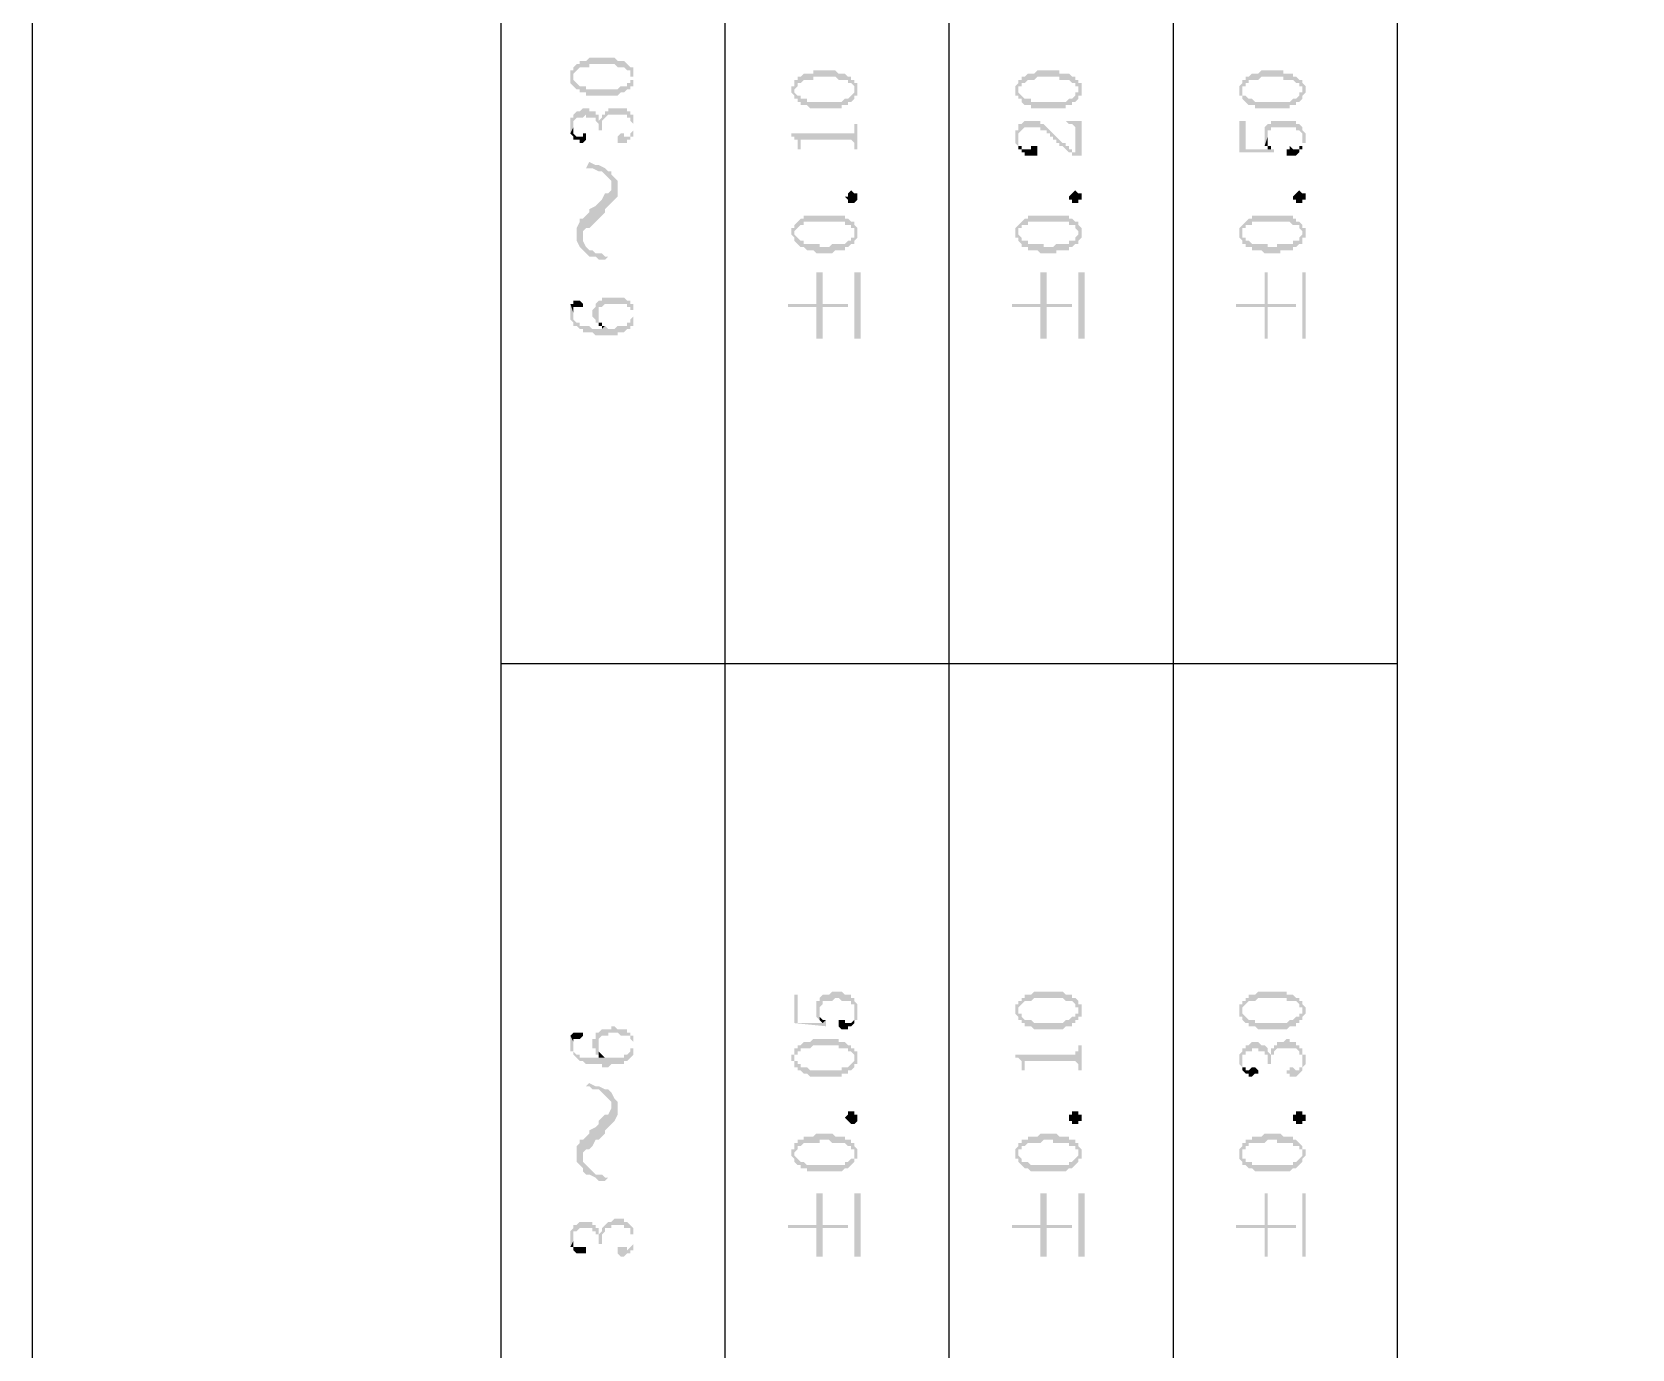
# Model space of a CAD drawing. Header units: millimetres. Extents: x 1233 to 2351, y 1180 to 1535.
# Drawn here: x 1477.96 to 1500.85, y 1293.92 to 1312.76 of the extents above; entities that cross this region are included whole.
import ezdxf

# ---------------------------------------------------------------- set-up
doc = ezdxf.new("R2010")
doc.units = ezdxf.units.MM

msp = doc.modelspace()

# ---------------------------------------------------------------- hatches: boundary and pattern name
at = {"transparency": 33554559}
for points in [[(1485.66118, 1312.12436), (1485.66118, 1312.07923), (1485.66118, 1312.0341), (1485.66118, 1312.0341), (1485.70631, 1311.98897), (1485.70631, 1312.12436), (1485.70631, 1312.1695), (1485.70631, 1312.1695), (1485.75145, 1312.21463), (1485.75145, 1312.21463), (1485.79658, 1312.25976), (1485.93198, 1312.25976), (1485.93198, 1312.30489), (1486.29303, 1312.30489), (1486.33817, 1312.25976), (1486.42843, 1312.25976), (1486.47356, 1312.21463), (1486.51869, 1312.21463), (1486.51869, 1312.1695), (1486.51869, 1312.12436), (1486.56383, 1312.12436), (1486.56383, 1312.25976), (1486.51869, 1312.25976), (1486.47356, 1312.30489), (1486.47356, 1312.30489), (1486.42843, 1312.35003), (1486.33817, 1312.35003), (1486.29303, 1312.39516), (1485.93198, 1312.39516), (1485.88684, 1312.35003), (1485.79658, 1312.35003), (1485.79658, 1312.30489), (1485.75145, 1312.30489), (1485.70631, 1312.25976), (1485.70631, 1312.21463), (1485.66118, 1312.21463)], [(1485.70631, 1311.98897), (1485.70631, 1311.98897), (1485.75145, 1311.94384), (1485.79658, 1311.94384), (1485.79658, 1311.8987), (1485.88684, 1311.8987), (1485.88684, 1311.85357), (1486.33817, 1311.85357), (1486.3833, 1311.8987), (1486.42843, 1311.8987), (1486.47356, 1311.94384), (1486.51869, 1311.94384), (1486.51869, 1311.98897), (1486.56383, 1311.98897), (1486.56383, 1312.0341), (1486.56383, 1312.07923), (1486.56383, 1312.12436), (1486.56383, 1312.1695), (1486.56383, 1312.21463), (1486.56383, 1312.25976), (1486.56383, 1312.07923), (1486.51869, 1312.07923), (1486.51869, 1312.0341), (1486.47356, 1312.0341), (1486.47356, 1311.98897), (1486.3833, 1311.98897), (1486.33817, 1311.94384), (1485.88684, 1311.94384), (1485.88684, 1311.98897), (1485.79658, 1311.98897), (1485.75145, 1312.0341), (1485.75145, 1312.0341), (1485.70631, 1312.07923), (1485.70631, 1312.12436)], [(1488.82043, 1311.94384), (1488.82043, 1311.8987), (1488.86557, 1311.85357), (1488.86557, 1311.80844), (1488.86557, 1311.94384), (1488.86557, 1311.94384), (1488.9107, 1311.98897), (1488.9107, 1312.0341), (1488.95583, 1312.0341), (1489.00096, 1312.07923), (1489.13636, 1312.07923), (1489.13636, 1312.12436), (1489.45229, 1312.12436), (1489.49742, 1312.07923), (1489.63281, 1312.07923), (1489.63281, 1312.0341), (1489.67795, 1312.0341), (1489.72308, 1311.98897), (1489.72308, 1311.94384), (1489.72308, 1312.07923), (1489.67795, 1312.07923), (1489.67795, 1312.12436), (1489.63281, 1312.12436), (1489.58768, 1312.1695), (1489.49742, 1312.1695), (1489.45229, 1312.21463), (1489.13636, 1312.21463), (1489.13636, 1312.1695), (1489.00096, 1312.1695), (1488.95583, 1312.12436), (1488.9107, 1312.12436), (1488.9107, 1312.07923), (1488.86557, 1312.07923), (1488.86557, 1312.0341), (1488.86557, 1311.98897), (1488.82043, 1311.98897)], [(1492.02482, 1311.94384), (1492.02482, 1311.85357), (1492.06995, 1311.85357), (1492.06995, 1311.80844), (1492.06995, 1311.94384), (1492.06995, 1311.98897), (1492.11508, 1311.98897), (1492.11508, 1312.0341), (1492.16022, 1312.0341), (1492.20535, 1312.07923), (1492.29561, 1312.07923), (1492.34074, 1312.12436), (1492.65667, 1312.12436), (1492.65667, 1312.07923), (1492.79207, 1312.07923), (1492.8372, 1312.0341), (1492.88233, 1312.0341), (1492.88233, 1311.98897), (1492.92746, 1311.98897), (1492.92746, 1311.94384), (1492.92746, 1312.07923), (1492.88233, 1312.07923), (1492.88233, 1312.12436), (1492.8372, 1312.12436), (1492.79207, 1312.1695), (1492.65667, 1312.1695), (1492.65667, 1312.21463), (1492.34074, 1312.21463), (1492.29561, 1312.1695), (1492.20535, 1312.1695), (1492.16022, 1312.12436), (1492.11508, 1312.12436), (1492.11508, 1312.07923), (1492.06995, 1312.07923), (1492.06995, 1312.0341), (1492.06995, 1312.0341), (1492.02482, 1311.98897)], [(1495.2292, 1311.94384), (1495.2292, 1311.85357), (1495.27434, 1311.85357), (1495.27434, 1311.80844), (1495.27434, 1311.94384), (1495.27434, 1311.98897), (1495.31947, 1311.98897), (1495.31947, 1312.0341), (1495.3646, 1312.0341), (1495.3646, 1312.07923), (1495.5, 1312.07923), (1495.54513, 1312.12436), (1495.86105, 1312.12436), (1495.86105, 1312.07923), (1495.99645, 1312.07923), (1496.04158, 1312.0341), (1496.08671, 1312.0341), (1496.08671, 1311.98897), (1496.13185, 1311.98897), (1496.13185, 1311.94384), (1496.13185, 1312.07923), (1496.08671, 1312.07923), (1496.04158, 1312.12436), (1495.99645, 1312.12436), (1495.99645, 1312.1695), (1495.86105, 1312.1695), (1495.86105, 1312.21463), (1495.54513, 1312.21463), (1495.5, 1312.1695), (1495.40973, 1312.1695), (1495.3646, 1312.12436), (1495.31947, 1312.12436), (1495.31947, 1312.07923), (1495.27434, 1312.07923), (1495.27434, 1312.0341), (1495.27434, 1312.0341), (1495.2292, 1311.98897)], [(1488.86557, 1311.80844), (1488.9107, 1311.80844), (1488.9107, 1311.76331), (1488.95583, 1311.76331), (1488.95583, 1311.71817), (1489.0461, 1311.71817), (1489.09123, 1311.67304), (1489.54255, 1311.67304), (1489.54255, 1311.71817), (1489.63281, 1311.71817), (1489.63281, 1311.76331), (1489.67795, 1311.76331), (1489.72308, 1311.80844), (1489.72308, 1311.85357), (1489.76821, 1311.85357), (1489.76821, 1311.8987), (1489.76821, 1311.94384), (1489.76821, 1311.98897), (1489.76821, 1312.0341), (1489.72308, 1312.0341), (1489.72308, 1312.07923), (1489.72308, 1311.8987), (1489.72308, 1311.8987), (1489.67795, 1311.85357), (1489.67795, 1311.85357), (1489.63281, 1311.80844), (1489.58768, 1311.80844), (1489.54255, 1311.76331), (1489.0461, 1311.76331), (1489.0461, 1311.80844), (1488.95583, 1311.80844), (1488.95583, 1311.85357), (1488.9107, 1311.85357), (1488.86557, 1311.8987), (1488.86557, 1311.94384)], [(1492.06995, 1311.80844), (1492.11508, 1311.80844), (1492.11508, 1311.76331), (1492.11508, 1311.76331), (1492.16022, 1311.71817), (1492.25048, 1311.71817), (1492.25048, 1311.67304), (1492.74693, 1311.67304), (1492.74693, 1311.71817), (1492.8372, 1311.71817), (1492.8372, 1311.76331), (1492.88233, 1311.76331), (1492.92746, 1311.80844), (1492.92746, 1311.85357), (1492.97259, 1311.85357), (1492.97259, 1311.8987), (1492.97259, 1311.94384), (1492.97259, 1311.98897), (1492.97259, 1312.0341), (1492.92746, 1312.0341), (1492.92746, 1312.07923), (1492.92746, 1311.8987), (1492.88233, 1311.8987), (1492.88233, 1311.85357), (1492.88233, 1311.85357), (1492.8372, 1311.80844), (1492.79207, 1311.80844), (1492.74693, 1311.76331), (1492.25048, 1311.76331), (1492.25048, 1311.80844), (1492.16022, 1311.80844), (1492.11508, 1311.85357), (1492.11508, 1311.85357), (1492.06995, 1311.8987), (1492.06995, 1311.94384)], [(1495.27434, 1311.80844), (1495.27434, 1311.80844), (1495.31947, 1311.76331), (1495.31947, 1311.76331), (1495.3646, 1311.71817), (1495.45486, 1311.71817), (1495.45486, 1311.67304), (1495.95132, 1311.67304), (1495.95132, 1311.71817), (1496.04158, 1311.71817), (1496.04158, 1311.76331), (1496.08671, 1311.76331), (1496.13185, 1311.80844), (1496.13185, 1311.85357), (1496.13185, 1311.85357), (1496.17698, 1311.8987), (1496.17698, 1311.94384), (1496.17698, 1311.98897), (1496.17698, 1311.98897), (1496.13185, 1312.0341), (1496.13185, 1312.07923), (1496.13185, 1311.8987), (1496.08671, 1311.8987), (1496.08671, 1311.85357), (1496.08671, 1311.85357), (1496.04158, 1311.80844), (1495.99645, 1311.80844), (1495.95132, 1311.76331), (1495.45486, 1311.76331), (1495.40973, 1311.80844), (1495.3646, 1311.80844), (1495.31947, 1311.85357), (1495.27434, 1311.85357), (1495.27434, 1311.8987), (1495.27434, 1311.94384)], [(1485.66118, 1311.40225), (1485.66118, 1311.31199), (1485.66118, 1311.31199), (1485.70631, 1311.40225), (1485.70631, 1311.44738), (1485.70631, 1311.49251), (1485.70631, 1311.49251), (1485.75145, 1311.53765), (1485.84171, 1311.53765), (1485.88684, 1311.58278), (1485.88684, 1311.53765), (1486.02224, 1311.53765), (1486.02224, 1311.49251), (1486.02224, 1311.49251), (1486.06737, 1311.44738), (1486.06737, 1311.40225), (1486.06737, 1311.35712), (1486.1125, 1311.35712), (1486.1125, 1311.40225), (1486.1125, 1311.49251), (1486.1125, 1311.49251), (1486.15764, 1311.53765), (1486.15764, 1311.53765), (1486.20277, 1311.58278), (1486.47356, 1311.58278), (1486.47356, 1311.53765), (1486.51869, 1311.53765), (1486.51869, 1311.49251), (1486.51869, 1311.49251), (1486.56383, 1311.44738), (1486.56383, 1311.40225), (1486.56383, 1311.58278), (1486.51869, 1311.58278), (1486.51869, 1311.62791), (1486.47356, 1311.62791), (1486.47356, 1311.67304), (1486.20277, 1311.67304), (1486.20277, 1311.62791), (1486.15764, 1311.62791), (1486.15764, 1311.58278), (1486.1125, 1311.58278), (1486.1125, 1311.53765), (1486.1125, 1311.53765), (1486.06737, 1311.49251), (1486.06737, 1311.58278), (1486.02224, 1311.58278), (1486.02224, 1311.62791), (1485.93198, 1311.62791), (1485.93198, 1311.67304), (1485.84171, 1311.67304), (1485.79658, 1311.62791), (1485.75145, 1311.62791), (1485.70631, 1311.58278), (1485.70631, 1311.53765), (1485.66118, 1311.53765), (1485.66118, 1311.49251), (1485.66118, 1311.44738)], [(1486.33817, 1311.22172), (1486.33817, 1311.17659), (1486.47356, 1311.17659), (1486.47356, 1311.22172), (1486.51869, 1311.22172), (1486.51869, 1311.26685), (1486.56383, 1311.26685), (1486.56383, 1311.31199), (1486.56383, 1311.40225), (1486.56383, 1311.44738), (1486.56383, 1311.49251), (1486.56383, 1311.53765), (1486.56383, 1311.40225), (1486.56383, 1311.35712), (1486.56383, 1311.35712), (1486.51869, 1311.31199), (1486.51869, 1311.26685), (1486.42843, 1311.26685), (1486.42843, 1311.31199), (1486.3833, 1311.31199), (1486.33817, 1311.26685), (1486.33817, 1311.26685)], [(1485.66118, 1311.31199), (1485.70631, 1311.26685), (1485.70631, 1311.22172), (1485.79658, 1311.22172), (1485.79658, 1311.17659), (1485.84171, 1311.17659), (1485.88684, 1311.22172), (1485.88684, 1311.26685), (1485.88684, 1311.31199), (1485.84171, 1311.31199), (1485.84171, 1311.26685), (1485.75145, 1311.26685), (1485.70631, 1311.31199), (1485.70631, 1311.35712), (1485.70631, 1311.40225)], [(1488.82043, 1311.31199), (1488.82043, 1311.26685), (1488.86557, 1311.26685), (1488.86557, 1311.22172), (1488.9107, 1311.22172), (1488.9107, 1311.17659), (1488.9107, 1311.13146), (1488.9107, 1311.08632), (1488.95583, 1311.08632), (1488.95583, 1311.17659), (1488.95583, 1311.22172), (1489.67795, 1311.22172), (1489.72308, 1311.17659), (1489.72308, 1311.13146), (1489.72308, 1311.08632), (1489.76821, 1311.08632), (1489.76821, 1311.44738), (1489.72308, 1311.44738), (1489.72308, 1311.35712), (1489.72308, 1311.31199), (1489.63281, 1311.31199)], [(1492.02482, 1311.26685), (1492.02482, 1311.22172), (1492.02482, 1311.17659), (1492.06995, 1311.13146), (1492.06995, 1311.26685), (1492.06995, 1311.31199), (1492.06995, 1311.31199), (1492.11508, 1311.35712), (1492.11508, 1311.35712), (1492.16022, 1311.40225), (1492.38588, 1311.40225), (1492.38588, 1311.35712), (1492.47614, 1311.35712), (1492.47614, 1311.31199), (1492.52127, 1311.31199), (1492.52127, 1311.26685), (1492.56641, 1311.26685), (1492.56641, 1311.22172), (1492.61154, 1311.22172), (1492.61154, 1311.17659), (1492.65667, 1311.17659), (1492.65667, 1311.13146), (1492.7018, 1311.13146), (1492.74693, 1311.08632), (1492.74693, 1311.08632), (1492.79207, 1311.04119), (1492.8372, 1311.04119), (1492.8372, 1310.99606), (1492.88233, 1310.99606), (1492.88233, 1311.04119), (1492.8372, 1311.04119), (1492.8372, 1311.08632), (1492.79207, 1311.08632), (1492.79207, 1311.13146), (1492.74693, 1311.13146), (1492.74693, 1311.17659), (1492.7018, 1311.17659), (1492.65667, 1311.22172), (1492.65667, 1311.22172), (1492.61154, 1311.26685), (1492.61154, 1311.26685), (1492.56641, 1311.31199), (1492.56641, 1311.31199), (1492.52127, 1311.35712), (1492.52127, 1311.35712), (1492.47614, 1311.40225), (1492.47614, 1311.40225), (1492.43101, 1311.44738), (1492.38588, 1311.44738), (1492.38588, 1311.49251), (1492.16022, 1311.49251), (1492.11508, 1311.44738), (1492.06995, 1311.44738), (1492.06995, 1311.40225), (1492.06995, 1311.35712), (1492.02482, 1311.35712)], [(1492.74693, 1311.49251), (1492.74693, 1311.49251), (1492.79207, 1311.44738), (1492.8372, 1311.44738), (1492.88233, 1311.40225), (1492.88233, 1310.99606), (1492.97259, 1310.99606), (1492.97259, 1311.49251)], [(1495.2292, 1311.49251), (1495.2292, 1311.04119), (1495.72566, 1311.04119), (1495.72566, 1311.08632), (1495.31947, 1311.08632), (1495.31947, 1311.49251)], [(1495.59026, 1311.26685), (1495.59026, 1311.22172), (1495.59026, 1311.17659), (1495.59026, 1311.13146), (1495.59026, 1311.13146), (1495.63539, 1311.26685), (1495.63539, 1311.31199), (1495.63539, 1311.35712), (1495.68052, 1311.35712), (1495.68052, 1311.40225), (1496.04158, 1311.40225), (1496.04158, 1311.35712), (1496.08671, 1311.35712), (1496.13185, 1311.31199), (1496.13185, 1311.08632), (1496.13185, 1311.17659), (1496.17698, 1311.17659), (1496.17698, 1311.22172), (1496.17698, 1311.31199), (1496.17698, 1311.31199), (1496.13185, 1311.35712), (1496.13185, 1311.40225), (1496.13185, 1311.40225), (1496.08671, 1311.44738), (1496.04158, 1311.44738), (1496.04158, 1311.49251), (1495.68052, 1311.49251), (1495.68052, 1311.44738), (1495.63539, 1311.44738), (1495.59026, 1311.40225), (1495.59026, 1311.31199), (1495.59026, 1311.31199)], [(1495.59026, 1311.13146), (1495.63539, 1311.13146), (1495.63539, 1311.08632), (1495.68052, 1311.08632), (1495.68052, 1311.13146), (1495.63539, 1311.13146), (1495.63539, 1311.17659), (1495.63539, 1311.26685)], [(1492.06995, 1311.13146), (1492.06995, 1311.08632), (1492.11508, 1311.08632), (1492.11508, 1311.04119), (1492.16022, 1311.04119), (1492.16022, 1310.99606), (1492.34074, 1310.99606), (1492.34074, 1311.04119), (1492.34074, 1311.08632), (1492.34074, 1311.13146), (1492.25048, 1311.13146), (1492.25048, 1311.08632), (1492.11508, 1311.08632), (1492.11508, 1311.13146), (1492.06995, 1311.13146), (1492.06995, 1311.22172), (1492.06995, 1311.22172)], [(1495.90619, 1311.04119), (1495.90619, 1310.99606), (1496.04158, 1310.99606), (1496.08671, 1311.04119), (1496.08671, 1311.08632), (1496.13185, 1311.08632), (1496.13185, 1311.22172), (1496.13185, 1311.17659), (1496.13185, 1311.13146), (1496.08671, 1311.13146), (1496.08671, 1311.08632), (1495.99645, 1311.08632), (1495.95132, 1311.13146), (1495.95132, 1311.08632), (1495.90619, 1311.08632)], [(1485.88684, 1310.81553), (1485.97711, 1310.81553), (1486.06737, 1310.7704), (1486.1125, 1310.7704), (1486.15764, 1310.72527), (1486.15764, 1310.72527), (1486.20277, 1310.68013), (1486.2479, 1310.635), (1486.2479, 1310.31908), (1486.2479, 1310.31908), (1486.29303, 1310.36421), (1486.33817, 1310.40934), (1486.33817, 1310.635), (1486.29303, 1310.68013), (1486.2479, 1310.72527), (1486.2479, 1310.7704), (1486.20277, 1310.7704), (1486.15764, 1310.81553), (1486.06737, 1310.86066), (1486.02224, 1310.86066), (1485.93198, 1310.9058)], [(1485.75145, 1309.86776), (1485.75145, 1309.77749), (1485.79658, 1309.68723), (1485.84171, 1309.64209), (1485.84171, 1309.82262), (1485.84171, 1309.91289), (1485.88684, 1309.95802), (1485.93198, 1309.95802), (1485.97711, 1310.00315), (1486.02224, 1310.04828), (1486.06737, 1310.09342), (1486.1125, 1310.13855), (1486.15764, 1310.18368), (1486.15764, 1310.22881), (1486.20277, 1310.27395), (1486.2479, 1310.31908), (1486.2479, 1310.54474), (1486.2479, 1310.49961), (1486.20277, 1310.45447), (1486.15764, 1310.45447), (1486.1125, 1310.36421), (1486.06737, 1310.31908), (1486.06737, 1310.31908), (1486.02224, 1310.27395), (1485.93198, 1310.22881), (1485.93198, 1310.18368), (1485.88684, 1310.13855), (1485.84171, 1310.09342), (1485.79658, 1310.09342), (1485.79658, 1310.04828), (1485.75145, 1309.95802), (1485.75145, 1309.91289)], [(1489.76821, 1310.40934), (1489.76821, 1310.36421), (1489.76821, 1310.36421), (1489.72308, 1310.31908), (1489.63281, 1310.31908), (1489.63281, 1310.36421), (1489.63281, 1310.36421), (1489.58768, 1310.40934), (1489.63281, 1310.40934), (1489.63281, 1310.45447), (1489.63281, 1310.45447), (1489.67795, 1310.49961), (1489.67795, 1310.49961), (1489.72308, 1310.45447), (1489.76821, 1310.45447), (1489.76821, 1310.40934)], [(1492.97259, 1310.40934), (1492.97259, 1310.36421), (1492.92746, 1310.36421), (1492.92746, 1310.31908), (1492.8372, 1310.31908), (1492.8372, 1310.36421), (1492.79207, 1310.36421), (1492.79207, 1310.40934), (1492.79207, 1310.40934), (1492.8372, 1310.45447), (1492.8372, 1310.45447), (1492.88233, 1310.49961), (1492.88233, 1310.49961), (1492.92746, 1310.45447), (1492.97259, 1310.45447), (1492.97259, 1310.40934)], [(1496.17698, 1310.40934), (1496.17698, 1310.36421), (1496.13185, 1310.36421), (1496.13185, 1310.31908), (1496.04158, 1310.31908), (1496.04158, 1310.36421), (1495.99645, 1310.36421), (1495.99645, 1310.40934), (1495.99645, 1310.40934), (1496.04158, 1310.45447), (1496.04158, 1310.45447), (1496.08671, 1310.49961), (1496.08671, 1310.49961), (1496.13185, 1310.45447), (1496.17698, 1310.45447), (1496.17698, 1310.40934)], [(1488.82043, 1309.86776), (1488.82043, 1309.86776), (1488.86557, 1309.82262), (1488.86557, 1309.77749), (1488.86557, 1309.91289), (1488.86557, 1309.91289), (1488.9107, 1309.95802), (1488.9107, 1309.95802), (1488.95583, 1310.00315), (1489.00096, 1310.00315), (1489.00096, 1310.04828), (1489.58768, 1310.04828), (1489.58768, 1310.00315), (1489.67795, 1310.00315), (1489.67795, 1309.95802), (1489.72308, 1309.95802), (1489.72308, 1309.91289), (1489.72308, 1309.86776), (1489.72308, 1310.04828), (1489.67795, 1310.04828), (1489.63281, 1310.09342), (1489.58768, 1310.09342), (1489.58768, 1310.13855), (1489.00096, 1310.13855), (1489.00096, 1310.09342), (1488.95583, 1310.09342), (1488.9107, 1310.04828), (1488.9107, 1310.04828), (1488.86557, 1310.00315), (1488.86557, 1309.95802), (1488.82043, 1309.95802), (1488.82043, 1309.91289)], [(1492.02482, 1309.86776), (1492.02482, 1309.82262), (1492.06995, 1309.82262), (1492.06995, 1309.77749), (1492.06995, 1309.91289), (1492.06995, 1309.95802), (1492.11508, 1309.95802), (1492.11508, 1310.00315), (1492.20535, 1310.00315), (1492.20535, 1310.04828), (1492.79207, 1310.04828), (1492.79207, 1310.00315), (1492.88233, 1310.00315), (1492.88233, 1309.95802), (1492.88233, 1309.95802), (1492.92746, 1309.91289), (1492.92746, 1309.86776), (1492.92746, 1310.04828), (1492.88233, 1310.04828), (1492.8372, 1310.09342), (1492.79207, 1310.09342), (1492.79207, 1310.13855), (1492.20535, 1310.13855), (1492.20535, 1310.09342), (1492.16022, 1310.09342), (1492.11508, 1310.04828), (1492.11508, 1310.04828), (1492.06995, 1310.00315), (1492.06995, 1310.00315), (1492.02482, 1309.95802), (1492.02482, 1309.91289)], [(1495.2292, 1309.86776), (1495.2292, 1309.82262), (1495.2292, 1309.82262), (1495.27434, 1309.77749), (1495.27434, 1309.91289), (1495.27434, 1309.95802), (1495.31947, 1309.95802), (1495.31947, 1310.00315), (1495.40973, 1310.00315), (1495.40973, 1310.04828), (1495.95132, 1310.04828), (1495.99645, 1310.00315), (1496.08671, 1310.00315), (1496.08671, 1309.95802), (1496.08671, 1309.95802), (1496.13185, 1309.91289), (1496.13185, 1309.86776), (1496.13185, 1310.00315), (1496.08671, 1310.04828), (1496.04158, 1310.04828), (1496.04158, 1310.09342), (1495.99645, 1310.09342), (1495.99645, 1310.13855), (1495.40973, 1310.13855), (1495.40973, 1310.09342), (1495.3646, 1310.09342), (1495.31947, 1310.04828), (1495.31947, 1310.04828), (1495.27434, 1310.00315), (1495.27434, 1310.00315), (1495.2292, 1309.95802), (1495.2292, 1309.91289)], [(1488.86557, 1309.77749), (1488.9107, 1309.73236), (1488.9107, 1309.73236), (1488.95583, 1309.68723), (1489.00096, 1309.68723), (1489.0461, 1309.64209), (1489.13636, 1309.64209), (1489.18149, 1309.59696), (1489.40715, 1309.59696), (1489.45229, 1309.64209), (1489.58768, 1309.64209), (1489.58768, 1309.68723), (1489.63281, 1309.68723), (1489.67795, 1309.73236), (1489.72308, 1309.73236), (1489.72308, 1309.77749), (1489.72308, 1309.77749), (1489.76821, 1309.82262), (1489.76821, 1309.86776), (1489.76821, 1309.91289), (1489.76821, 1309.95802), (1489.76821, 1309.95802), (1489.72308, 1310.00315), (1489.72308, 1309.86776), (1489.72308, 1309.82262), (1489.67795, 1309.82262), (1489.67795, 1309.77749), (1489.63281, 1309.77749), (1489.58768, 1309.73236), (1489.40715, 1309.73236), (1489.36202, 1309.68723), (1489.22662, 1309.68723), (1489.22662, 1309.73236), (1489.00096, 1309.73236), (1489.00096, 1309.77749), (1488.95583, 1309.77749), (1488.9107, 1309.82262), (1488.9107, 1309.82262), (1488.86557, 1309.86776), (1488.86557, 1309.86776)], [(1492.06995, 1309.77749), (1492.11508, 1309.73236), (1492.11508, 1309.68723), (1492.20535, 1309.68723), (1492.20535, 1309.64209), (1492.34074, 1309.64209), (1492.38588, 1309.59696), (1492.61154, 1309.59696), (1492.61154, 1309.64209), (1492.79207, 1309.64209), (1492.79207, 1309.68723), (1492.8372, 1309.68723), (1492.88233, 1309.73236), (1492.92746, 1309.73236), (1492.92746, 1309.77749), (1492.92746, 1309.77749), (1492.97259, 1309.82262), (1492.97259, 1309.86776), (1492.97259, 1309.91289), (1492.97259, 1309.95802), (1492.97259, 1309.95802), (1492.92746, 1310.00315), (1492.92746, 1309.86776), (1492.92746, 1309.86776), (1492.88233, 1309.82262), (1492.88233, 1309.77749), (1492.79207, 1309.77749), (1492.79207, 1309.73236), (1492.61154, 1309.73236), (1492.56641, 1309.68723), (1492.43101, 1309.68723), (1492.43101, 1309.73236), (1492.20535, 1309.73236), (1492.20535, 1309.77749), (1492.11508, 1309.77749), (1492.11508, 1309.82262), (1492.11508, 1309.82262), (1492.06995, 1309.86776), (1492.06995, 1309.86776)], [(1495.27434, 1309.77749), (1495.27434, 1309.73236), (1495.31947, 1309.73236), (1495.31947, 1309.68723), (1495.40973, 1309.68723), (1495.40973, 1309.64209), (1495.54513, 1309.64209), (1495.59026, 1309.59696), (1495.81592, 1309.59696), (1495.81592, 1309.64209), (1495.99645, 1309.64209), (1495.99645, 1309.68723), (1496.04158, 1309.68723), (1496.08671, 1309.73236), (1496.13185, 1309.73236), (1496.13185, 1309.77749), (1496.13185, 1309.82262), (1496.17698, 1309.82262), (1496.17698, 1309.86776), (1496.17698, 1309.91289), (1496.17698, 1309.95802), (1496.13185, 1309.95802), (1496.13185, 1310.00315), (1496.13185, 1309.86776), (1496.13185, 1309.86776), (1496.08671, 1309.82262), (1496.08671, 1309.77749), (1495.99645, 1309.77749), (1495.99645, 1309.73236), (1495.77079, 1309.73236), (1495.77079, 1309.68723), (1495.63539, 1309.68723), (1495.63539, 1309.73236), (1495.40973, 1309.73236), (1495.3646, 1309.77749), (1495.31947, 1309.77749), (1495.31947, 1309.82262), (1495.27434, 1309.82262), (1495.27434, 1309.86776), (1495.27434, 1309.86776)], [(1485.84171, 1309.64209), (1485.84171, 1309.64209), (1485.88684, 1309.59696), (1485.93198, 1309.55183), (1486.02224, 1309.55183), (1486.06737, 1309.5067), (1486.15764, 1309.5067), (1486.20277, 1309.55183), (1486.15764, 1309.55183), (1486.1125, 1309.59696), (1486.02224, 1309.59696), (1485.97711, 1309.64209), (1485.93198, 1309.64209), (1485.88684, 1309.68723), (1485.84171, 1309.77749), (1485.84171, 1309.82262)], [(1488.7753, 1308.87485), (1488.7753, 1308.82972), (1489.18149, 1308.82972), (1489.18149, 1308.37839), (1489.27176, 1308.37839), (1489.27176, 1308.82972), (1489.63281, 1308.82972), (1489.63281, 1308.87485), (1489.27176, 1308.87485), (1489.27176, 1309.32617), (1489.18149, 1309.32617), (1489.18149, 1308.87485)], [(1489.81334, 1308.37839), (1489.81334, 1309.32617), (1489.72308, 1309.32617), (1489.72308, 1308.37839)], [(1491.97969, 1308.87485), (1491.97969, 1308.82972), (1492.38588, 1308.82972), (1492.38588, 1308.37839), (1492.47614, 1308.37839), (1492.47614, 1308.82972), (1492.8372, 1308.82972), (1492.8372, 1308.87485), (1492.47614, 1308.87485), (1492.47614, 1309.32617), (1492.38588, 1309.32617), (1492.38588, 1308.87485)], [(1493.01773, 1308.37839), (1493.01773, 1309.32617), (1492.92746, 1309.32617), (1492.92746, 1308.37839)], [(1495.18407, 1308.87485), (1495.18407, 1308.82972), (1495.59026, 1308.82972), (1495.59026, 1308.37839), (1495.63539, 1308.37839), (1495.63539, 1308.82972), (1496.04158, 1308.82972), (1496.04158, 1308.87485), (1495.63539, 1308.87485), (1495.63539, 1309.32617), (1495.59026, 1309.32617), (1495.59026, 1308.87485)], [(1496.17698, 1308.37839), (1496.17698, 1309.32617), (1496.13185, 1309.32617), (1496.13185, 1308.37839)], [(1485.66118, 1308.87485), (1485.70631, 1308.73945), (1485.70631, 1308.78458), (1485.70631, 1308.82972), (1485.84171, 1308.82972), (1485.84171, 1308.87485), (1485.84171, 1308.87485), (1485.79658, 1308.91998), (1485.70631, 1308.91998), (1485.70631, 1308.87485)], [(1485.66118, 1308.78458), (1485.66118, 1308.69432), (1485.66118, 1308.64919), (1485.66118, 1308.64919), (1485.70631, 1308.60405), (1485.70631, 1308.55892), (1485.75145, 1308.55892), (1485.79658, 1308.51379), (1485.84171, 1308.51379), (1485.84171, 1308.46866), (1485.97711, 1308.46866), (1486.02224, 1308.42353), (1486.33817, 1308.42353), (1486.33817, 1308.46866), (1486.42843, 1308.46866), (1486.47356, 1308.51379), (1486.51869, 1308.51379), (1486.51869, 1308.55892), (1486.56383, 1308.55892), (1486.56383, 1308.73945), (1486.56383, 1308.69432), (1486.56383, 1308.69432), (1486.51869, 1308.64919), (1486.51869, 1308.60405), (1486.47356, 1308.60405), (1486.47356, 1308.55892), (1486.33817, 1308.55892), (1486.29303, 1308.51379), (1486.20277, 1308.51379), (1486.15764, 1308.55892), (1486.15764, 1308.55892), (1486.1125, 1308.51379), (1485.97711, 1308.51379), (1485.93198, 1308.55892), (1485.79658, 1308.55892), (1485.79658, 1308.60405), (1485.75145, 1308.60405), (1485.70631, 1308.64919), (1485.70631, 1308.69432), (1485.70631, 1308.73945), (1485.70631, 1308.73945), (1485.66118, 1308.87485), (1485.66118, 1308.82972)], [(1485.97711, 1308.73945), (1485.97711, 1308.69432), (1486.02224, 1308.64919), (1486.02224, 1308.60405), (1486.06737, 1308.60405), (1486.06737, 1308.73945), (1486.06737, 1308.78458), (1486.06737, 1308.82972), (1486.1125, 1308.82972), (1486.15764, 1308.87485), (1486.47356, 1308.87485), (1486.47356, 1308.82972), (1486.51869, 1308.82972), (1486.51869, 1308.78458), (1486.56383, 1308.78458), (1486.56383, 1308.73945), (1486.56383, 1308.60405), (1486.56383, 1308.64919), (1486.56383, 1308.73945), (1486.56383, 1308.82972), (1486.56383, 1308.87485), (1486.51869, 1308.87485), (1486.51869, 1308.91998), (1486.47356, 1308.91998), (1486.42843, 1308.96511), (1486.1125, 1308.96511), (1486.1125, 1308.91998), (1486.06737, 1308.91998), (1486.02224, 1308.87485), (1486.02224, 1308.82972), (1486.02224, 1308.82972), (1485.97711, 1308.78458), (1485.97711, 1308.78458)], [(1486.06737, 1308.60405), (1486.06737, 1308.55892), (1486.1125, 1308.55892), (1486.1125, 1308.51379), (1486.15764, 1308.55892), (1486.1125, 1308.55892), (1486.1125, 1308.60405), (1486.06737, 1308.60405), (1486.06737, 1308.64919), (1486.06737, 1308.69432), (1486.06737, 1308.73945)], [(1488.86557, 1298.9909), (1488.86557, 1298.58471), (1489.31689, 1298.53958), (1489.31689, 1298.58471), (1489.31689, 1298.62984), (1489.27176, 1298.58471), (1488.9107, 1298.58471), (1488.9107, 1298.9909)], [(1489.18149, 1298.81037), (1489.18149, 1298.72011), (1489.18149, 1298.67498), (1489.18149, 1298.67498), (1489.22662, 1298.62984), (1489.22662, 1298.76524), (1489.22662, 1298.81037), (1489.22662, 1298.81037), (1489.27176, 1298.85551), (1489.27176, 1298.90064), (1489.40715, 1298.90064), (1489.45229, 1298.94577), (1489.49742, 1298.94577), (1489.54255, 1298.90064), (1489.67795, 1298.90064), (1489.67795, 1298.85551), (1489.72308, 1298.85551), (1489.72308, 1298.81037), (1489.72308, 1298.76524), (1489.72308, 1298.62984), (1489.76821, 1298.62984), (1489.76821, 1298.67498), (1489.76821, 1298.76524), (1489.76821, 1298.81037), (1489.76821, 1298.85551), (1489.72308, 1298.90064), (1489.72308, 1298.94577), (1489.67795, 1298.94577), (1489.67795, 1298.9909), (1489.58768, 1298.9909), (1489.54255, 1299.03603), (1489.40715, 1299.03603), (1489.36202, 1298.9909), (1489.27176, 1298.9909), (1489.22662, 1298.94577), (1489.22662, 1298.90064), (1489.18149, 1298.90064), (1489.18149, 1298.85551)], [(1492.02482, 1298.76524), (1492.02482, 1298.72011), (1492.02482, 1298.72011), (1492.06995, 1298.67498), (1492.06995, 1298.62984), (1492.06995, 1298.76524), (1492.06995, 1298.81037), (1492.06995, 1298.81037), (1492.11508, 1298.85551), (1492.11508, 1298.85551), (1492.16022, 1298.90064), (1492.25048, 1298.90064), (1492.29561, 1298.94577), (1492.7018, 1298.94577), (1492.74693, 1298.90064), (1492.8372, 1298.90064), (1492.88233, 1298.85551), (1492.88233, 1298.81037), (1492.92746, 1298.81037), (1492.92746, 1298.76524), (1492.92746, 1298.90064), (1492.92746, 1298.90064), (1492.88233, 1298.94577), (1492.8372, 1298.94577), (1492.8372, 1298.9909), (1492.74693, 1298.9909), (1492.7018, 1299.03603), (1492.29561, 1299.03603), (1492.25048, 1298.9909), (1492.16022, 1298.9909), (1492.16022, 1298.94577), (1492.11508, 1298.94577), (1492.11508, 1298.90064), (1492.06995, 1298.90064), (1492.06995, 1298.85551), (1492.02482, 1298.85551), (1492.02482, 1298.81037), (1492.02482, 1298.81037)], [(1495.2292, 1298.76524), (1495.2292, 1298.72011), (1495.2292, 1298.67498), (1495.27434, 1298.67498), (1495.27434, 1298.62984), (1495.27434, 1298.76524), (1495.27434, 1298.81037), (1495.27434, 1298.81037), (1495.31947, 1298.85551), (1495.31947, 1298.85551), (1495.3646, 1298.90064), (1495.45486, 1298.90064), (1495.5, 1298.94577), (1495.90619, 1298.94577), (1495.90619, 1298.90064), (1496.04158, 1298.90064), (1496.08671, 1298.85551), (1496.08671, 1298.81037), (1496.13185, 1298.81037), (1496.13185, 1298.76524), (1496.13185, 1298.90064), (1496.08671, 1298.90064), (1496.08671, 1298.94577), (1496.04158, 1298.94577), (1495.99645, 1298.9909), (1495.90619, 1298.9909), (1495.90619, 1299.03603), (1495.5, 1299.03603), (1495.45486, 1298.9909), (1495.3646, 1298.9909), (1495.3646, 1298.94577), (1495.31947, 1298.94577), (1495.31947, 1298.90064), (1495.27434, 1298.90064), (1495.27434, 1298.85551), (1495.2292, 1298.85551), (1495.2292, 1298.81037), (1495.2292, 1298.81037)], [(1489.22662, 1298.62984), (1489.22662, 1298.62984), (1489.27176, 1298.58471), (1489.27176, 1298.58471), (1489.31689, 1298.62984), (1489.27176, 1298.62984), (1489.22662, 1298.67498), (1489.22662, 1298.72011), (1489.22662, 1298.76524)], [(1489.49742, 1298.58471), (1489.49742, 1298.53958), (1489.49742, 1298.53958), (1489.54255, 1298.49445), (1489.63281, 1298.49445), (1489.63281, 1298.53958), (1489.67795, 1298.53958), (1489.72308, 1298.58471), (1489.72308, 1298.76524), (1489.72308, 1298.67498), (1489.72308, 1298.62984), (1489.72308, 1298.62984), (1489.67795, 1298.58471), (1489.58768, 1298.58471), (1489.58768, 1298.62984), (1489.49742, 1298.62984)], [(1492.06995, 1298.62984), (1492.11508, 1298.62984), (1492.11508, 1298.58471), (1492.16022, 1298.58471), (1492.16022, 1298.53958), (1492.25048, 1298.53958), (1492.29561, 1298.49445), (1492.7018, 1298.49445), (1492.74693, 1298.53958), (1492.8372, 1298.53958), (1492.8372, 1298.58471), (1492.88233, 1298.58471), (1492.88233, 1298.62984), (1492.92746, 1298.62984), (1492.92746, 1298.67498), (1492.97259, 1298.67498), (1492.97259, 1298.72011), (1492.97259, 1298.76524), (1492.97259, 1298.81037), (1492.97259, 1298.85551), (1492.92746, 1298.85551), (1492.92746, 1298.90064), (1492.92746, 1298.76524), (1492.92746, 1298.72011), (1492.88233, 1298.72011), (1492.88233, 1298.67498), (1492.8372, 1298.67498), (1492.79207, 1298.62984), (1492.74693, 1298.62984), (1492.7018, 1298.58471), (1492.29561, 1298.58471), (1492.25048, 1298.62984), (1492.16022, 1298.62984), (1492.11508, 1298.67498), (1492.11508, 1298.72011), (1492.06995, 1298.72011), (1492.06995, 1298.76524), (1492.06995, 1298.76524)], [(1495.27434, 1298.62984), (1495.27434, 1298.62984), (1495.31947, 1298.58471), (1495.3646, 1298.58471), (1495.3646, 1298.53958), (1495.45486, 1298.53958), (1495.5, 1298.49445), (1495.90619, 1298.49445), (1495.95132, 1298.53958), (1496.04158, 1298.53958), (1496.04158, 1298.58471), (1496.08671, 1298.58471), (1496.08671, 1298.62984), (1496.13185, 1298.62984), (1496.13185, 1298.67498), (1496.13185, 1298.67498), (1496.17698, 1298.72011), (1496.17698, 1298.76524), (1496.17698, 1298.81037), (1496.17698, 1298.81037), (1496.13185, 1298.85551), (1496.13185, 1298.90064), (1496.13185, 1298.76524), (1496.13185, 1298.72011), (1496.08671, 1298.72011), (1496.08671, 1298.67498), (1496.04158, 1298.67498), (1495.99645, 1298.62984), (1495.95132, 1298.62984), (1495.90619, 1298.58471), (1495.45486, 1298.58471), (1495.45486, 1298.62984), (1495.3646, 1298.62984), (1495.31947, 1298.67498), (1495.31947, 1298.67498), (1495.27434, 1298.72011), (1495.27434, 1298.76524), (1495.27434, 1298.76524)], [(1485.97711, 1298.26879), (1485.97711, 1298.22366), (1486.02224, 1298.22366), (1486.02224, 1298.17852), (1486.02224, 1298.13339), (1486.06737, 1298.13339), (1486.06737, 1298.31392), (1486.06737, 1298.35905), (1486.06737, 1298.35905), (1486.1125, 1298.40418), (1486.20277, 1298.40418), (1486.20277, 1298.44932), (1486.33817, 1298.44932), (1486.3833, 1298.40418), (1486.51869, 1298.40418), (1486.51869, 1298.35905), (1486.51869, 1298.35905), (1486.56383, 1298.31392), (1486.56383, 1298.13339), (1486.56383, 1298.17852), (1486.56383, 1298.22366), (1486.56383, 1298.26879), (1486.56383, 1298.31392), (1486.56383, 1298.35905), (1486.56383, 1298.40418), (1486.51869, 1298.40418), (1486.51869, 1298.44932), (1486.47356, 1298.44932), (1486.47356, 1298.49445), (1486.33817, 1298.49445), (1486.29303, 1298.53958), (1486.2479, 1298.53958), (1486.2479, 1298.49445), (1486.1125, 1298.49445), (1486.06737, 1298.44932), (1486.02224, 1298.44932), (1486.02224, 1298.40418), (1486.02224, 1298.35905), (1485.97711, 1298.35905), (1485.97711, 1298.31392)], [(1485.66118, 1298.40418), (1485.70631, 1298.31392), (1485.70631, 1298.35905), (1485.79658, 1298.35905), (1485.84171, 1298.40418), (1485.84171, 1298.44932), (1485.70631, 1298.44932)], [(1485.66118, 1298.31392), (1485.66118, 1298.26879), (1485.66118, 1298.22366), (1485.66118, 1298.17852), (1485.70631, 1298.17852), (1485.70631, 1298.13339), (1485.70631, 1298.13339), (1485.75145, 1298.08826), (1485.75145, 1298.08826), (1485.79658, 1298.04313), (1485.84171, 1298.04313), (1485.88684, 1297.99799), (1486.1125, 1297.99799), (1486.1125, 1297.95286), (1486.20277, 1297.95286), (1486.2479, 1297.99799), (1486.42843, 1297.99799), (1486.42843, 1298.04313), (1486.47356, 1298.04313), (1486.51869, 1298.08826), (1486.51869, 1298.08826), (1486.56383, 1298.13339), (1486.56383, 1298.26879), (1486.56383, 1298.22366), (1486.51869, 1298.22366), (1486.51869, 1298.17852), (1486.51869, 1298.17852), (1486.47356, 1298.13339), (1486.42843, 1298.13339), (1486.42843, 1298.08826), (1485.79658, 1298.08826), (1485.79658, 1298.13339), (1485.75145, 1298.13339), (1485.70631, 1298.17852), (1485.70631, 1298.22366), (1485.70631, 1298.31392), (1485.66118, 1298.40418)], [(1486.06737, 1298.13339), (1486.06737, 1298.08826), (1486.15764, 1298.08826), (1486.1125, 1298.13339), (1486.1125, 1298.13339), (1486.06737, 1298.17852), (1486.06737, 1298.26879), (1486.06737, 1298.26879)], [(1488.82043, 1298.08826), (1488.82043, 1298.04313), (1488.86557, 1298.04313), (1488.86557, 1297.99799), (1488.86557, 1297.95286), (1488.86557, 1298.08826), (1488.86557, 1298.13339), (1488.9107, 1298.13339), (1488.9107, 1298.17852), (1488.95583, 1298.17852), (1488.95583, 1298.22366), (1489.09123, 1298.22366), (1489.13636, 1298.26879), (1489.49742, 1298.26879), (1489.49742, 1298.22366), (1489.63281, 1298.22366), (1489.63281, 1298.17852), (1489.67795, 1298.17852), (1489.72308, 1298.13339), (1489.72308, 1298.08826), (1489.72308, 1298.22366), (1489.67795, 1298.22366), (1489.67795, 1298.26879), (1489.63281, 1298.26879), (1489.58768, 1298.31392), (1489.49742, 1298.31392), (1489.49742, 1298.35905), (1489.13636, 1298.35905), (1489.09123, 1298.31392), (1489.00096, 1298.31392), (1488.95583, 1298.26879), (1488.9107, 1298.26879), (1488.9107, 1298.22366), (1488.86557, 1298.22366), (1488.86557, 1298.17852), (1488.86557, 1298.13339), (1488.82043, 1298.13339)], [(1488.86557, 1297.95286), (1488.9107, 1297.95286), (1488.9107, 1297.90773), (1488.95583, 1297.90773), (1489.00096, 1297.8626), (1489.0461, 1297.8626), (1489.09123, 1297.81747), (1489.54255, 1297.81747), (1489.54255, 1297.8626), (1489.63281, 1297.8626), (1489.63281, 1297.90773), (1489.67795, 1297.90773), (1489.72308, 1297.95286), (1489.72308, 1297.99799), (1489.76821, 1297.99799), (1489.76821, 1298.04313), (1489.76821, 1298.08826), (1489.76821, 1298.13339), (1489.76821, 1298.17852), (1489.72308, 1298.17852), (1489.72308, 1298.22366), (1489.72308, 1298.04313), (1489.72308, 1298.04313), (1489.67795, 1297.99799), (1489.67795, 1297.99799), (1489.63281, 1297.95286), (1489.54255, 1297.95286), (1489.54255, 1297.90773), (1489.09123, 1297.90773), (1489.0461, 1297.95286), (1488.95583, 1297.95286), (1488.95583, 1297.99799), (1488.9107, 1297.99799), (1488.9107, 1298.04313), (1488.86557, 1298.04313), (1488.86557, 1298.08826)], [(1492.02482, 1298.13339), (1492.02482, 1298.08826), (1492.06995, 1298.08826), (1492.11508, 1298.04313), (1492.11508, 1297.95286), (1492.11508, 1297.90773), (1492.16022, 1297.90773), (1492.16022, 1297.99799), (1492.16022, 1298.04313), (1492.88233, 1298.04313), (1492.92746, 1297.99799), (1492.92746, 1297.90773), (1492.97259, 1297.90773), (1492.97259, 1298.26879), (1492.92746, 1298.26879), (1492.92746, 1298.22366), (1492.92746, 1298.17852), (1492.88233, 1298.17852), (1492.88233, 1298.13339), (1492.8372, 1298.13339)], [(1495.2292, 1298.08826), (1495.2292, 1298.04313), (1495.2292, 1297.99799), (1495.2292, 1297.99799), (1495.27434, 1297.95286), (1495.27434, 1298.04313), (1495.27434, 1298.08826), (1495.27434, 1298.13339), (1495.31947, 1298.13339), (1495.31947, 1298.17852), (1495.40973, 1298.17852), (1495.40973, 1298.22366), (1495.5, 1298.22366), (1495.5, 1298.17852), (1495.59026, 1298.17852), (1495.59026, 1298.13339), (1495.63539, 1298.13339), (1495.63539, 1298.04313), (1495.63539, 1297.99799), (1495.68052, 1297.99799), (1495.68052, 1298.04313), (1495.68052, 1298.13339), (1495.72566, 1298.13339), (1495.72566, 1298.17852), (1495.72566, 1298.17852), (1495.77079, 1298.22366), (1496.04158, 1298.22366), (1496.08671, 1298.17852), (1496.08671, 1298.13339), (1496.13185, 1298.13339), (1496.13185, 1298.08826), (1496.13185, 1298.04313), (1496.13185, 1298.22366), (1496.08671, 1298.22366), (1496.08671, 1298.26879), (1496.04158, 1298.26879), (1496.04158, 1298.31392), (1495.95132, 1298.31392), (1495.95132, 1298.35905), (1495.90619, 1298.35905), (1495.86105, 1298.31392), (1495.77079, 1298.31392), (1495.77079, 1298.26879), (1495.72566, 1298.26879), (1495.72566, 1298.22366), (1495.68052, 1298.22366), (1495.68052, 1298.17852), (1495.68052, 1298.13339), (1495.63539, 1298.17852), (1495.63539, 1298.22366), (1495.63539, 1298.22366), (1495.59026, 1298.26879), (1495.54513, 1298.26879), (1495.5, 1298.31392), (1495.40973, 1298.31392), (1495.3646, 1298.26879), (1495.31947, 1298.26879), (1495.31947, 1298.22366), (1495.27434, 1298.22366), (1495.27434, 1298.17852), (1495.27434, 1298.17852), (1495.2292, 1298.13339)], [(1495.90619, 1297.8626), (1495.95132, 1297.8626), (1495.95132, 1297.81747), (1496.04158, 1297.81747), (1496.08671, 1297.8626), (1496.08671, 1297.8626), (1496.13185, 1297.90773), (1496.13185, 1297.95286), (1496.13185, 1297.95286), (1496.17698, 1297.99799), (1496.17698, 1298.04313), (1496.17698, 1298.08826), (1496.17698, 1298.13339), (1496.13185, 1298.13339), (1496.13185, 1298.22366), (1496.13185, 1298.04313), (1496.13185, 1297.99799), (1496.13185, 1297.95286), (1496.08671, 1297.95286), (1496.08671, 1297.90773), (1496.04158, 1297.90773), (1495.99645, 1297.95286), (1495.95132, 1297.95286), (1495.95132, 1297.90773), (1495.90619, 1297.90773)], [(1495.27434, 1297.95286), (1495.27434, 1297.90773), (1495.27434, 1297.90773), (1495.31947, 1297.8626), (1495.3646, 1297.8626), (1495.3646, 1297.81747), (1495.40973, 1297.81747), (1495.45486, 1297.8626), (1495.5, 1297.8626), (1495.5, 1297.90773), (1495.5, 1297.90773), (1495.45486, 1297.95286), (1495.40973, 1297.95286), (1495.3646, 1297.90773), (1495.31947, 1297.90773), (1495.31947, 1297.95286), (1495.27434, 1297.95286), (1495.27434, 1298.04313), (1495.27434, 1298.04313)], [(1485.88684, 1297.68207), (1485.93198, 1297.68207), (1485.97711, 1297.63694), (1486.06737, 1297.63694), (1486.1125, 1297.5918), (1486.15764, 1297.54667), (1486.15764, 1297.54667), (1486.20277, 1297.50154), (1486.2479, 1297.45641), (1486.2479, 1297.14048), (1486.2479, 1297.14048), (1486.29303, 1297.18562), (1486.33817, 1297.27588), (1486.33817, 1297.45641), (1486.29303, 1297.50154), (1486.2479, 1297.5918), (1486.2479, 1297.5918), (1486.20277, 1297.63694), (1486.15764, 1297.63694), (1486.06737, 1297.68207), (1486.02224, 1297.68207), (1485.93198, 1297.7272)], [(1485.75145, 1296.68916), (1485.75145, 1296.5989), (1485.79658, 1296.55376), (1485.84171, 1296.50863), (1485.84171, 1296.73429), (1485.88684, 1296.77943), (1485.93198, 1296.77943), (1485.97711, 1296.82456), (1486.02224, 1296.91482), (1486.06737, 1296.91482), (1486.1125, 1296.95995), (1486.15764, 1297.00509), (1486.15764, 1297.05022), (1486.20277, 1297.09535), (1486.2479, 1297.14048), (1486.2479, 1297.41128), (1486.2479, 1297.36614), (1486.20277, 1297.27588), (1486.15764, 1297.27588), (1486.1125, 1297.23075), (1486.06737, 1297.18562), (1486.06737, 1297.14048), (1486.02224, 1297.09535), (1485.93198, 1297.05022), (1485.93198, 1297.00509), (1485.88684, 1296.95995), (1485.84171, 1296.91482), (1485.79658, 1296.91482), (1485.79658, 1296.86969), (1485.75145, 1296.82456), (1485.75145, 1296.73429)], [(1489.76821, 1297.23075), (1489.76821, 1297.18562), (1489.76821, 1297.18562), (1489.72308, 1297.14048), (1489.67795, 1297.14048), (1489.63281, 1297.18562), (1489.63281, 1297.18562), (1489.58768, 1297.23075), (1489.58768, 1297.23075), (1489.63281, 1297.27588), (1489.63281, 1297.32101), (1489.72308, 1297.32101), (1489.72308, 1297.27588), (1489.76821, 1297.27588), (1489.76821, 1297.23075)], [(1492.97259, 1297.23075), (1492.97259, 1297.18562), (1492.92746, 1297.18562), (1492.92746, 1297.14048), (1492.8372, 1297.14048), (1492.8372, 1297.18562), (1492.79207, 1297.18562), (1492.79207, 1297.23075), (1492.79207, 1297.27588), (1492.8372, 1297.27588), (1492.8372, 1297.32101), (1492.92746, 1297.32101), (1492.92746, 1297.27588), (1492.97259, 1297.27588), (1492.97259, 1297.23075)], [(1496.17698, 1297.23075), (1496.17698, 1297.18562), (1496.13185, 1297.18562), (1496.13185, 1297.14048), (1496.04158, 1297.14048), (1496.04158, 1297.18562), (1495.99645, 1297.18562), (1495.99645, 1297.23075), (1495.99645, 1297.27588), (1496.04158, 1297.27588), (1496.04158, 1297.32101), (1496.13185, 1297.32101), (1496.13185, 1297.27588), (1496.17698, 1297.27588), (1496.17698, 1297.23075)], [(1488.82043, 1296.73429), (1488.82043, 1296.68916), (1488.82043, 1296.68916), (1488.86557, 1296.64403), (1488.86557, 1296.5989), (1488.86557, 1296.73429), (1488.86557, 1296.73429), (1488.9107, 1296.77943), (1488.9107, 1296.82456), (1488.95583, 1296.82456), (1489.00096, 1296.86969), (1489.22662, 1296.86969), (1489.22662, 1296.91482), (1489.36202, 1296.91482), (1489.40715, 1296.86969), (1489.58768, 1296.86969), (1489.63281, 1296.82456), (1489.67795, 1296.82456), (1489.67795, 1296.77943), (1489.72308, 1296.77943), (1489.72308, 1296.73429), (1489.72308, 1296.86969), (1489.67795, 1296.86969), (1489.67795, 1296.91482), (1489.58768, 1296.91482), (1489.58768, 1296.95995), (1489.45229, 1296.95995), (1489.40715, 1297.00509), (1489.18149, 1297.00509), (1489.13636, 1296.95995), (1489.00096, 1296.95995), (1489.00096, 1296.91482), (1488.9107, 1296.91482), (1488.9107, 1296.86969), (1488.86557, 1296.86969), (1488.86557, 1296.82456), (1488.86557, 1296.77943), (1488.82043, 1296.77943)], [(1492.02482, 1296.73429), (1492.02482, 1296.68916), (1492.02482, 1296.64403), (1492.06995, 1296.64403), (1492.06995, 1296.5989), (1492.06995, 1296.73429), (1492.06995, 1296.77943), (1492.11508, 1296.77943), (1492.11508, 1296.82456), (1492.16022, 1296.82456), (1492.20535, 1296.86969), (1492.38588, 1296.86969), (1492.43101, 1296.91482), (1492.56641, 1296.91482), (1492.56641, 1296.86969), (1492.79207, 1296.86969), (1492.79207, 1296.82456), (1492.88233, 1296.82456), (1492.88233, 1296.77943), (1492.92746, 1296.77943), (1492.92746, 1296.73429), (1492.92746, 1296.86969), (1492.88233, 1296.86969), (1492.88233, 1296.91482), (1492.79207, 1296.91482), (1492.79207, 1296.95995), (1492.65667, 1296.95995), (1492.61154, 1297.00509), (1492.38588, 1297.00509), (1492.34074, 1296.95995), (1492.20535, 1296.95995), (1492.20535, 1296.91482), (1492.11508, 1296.91482), (1492.11508, 1296.86969), (1492.06995, 1296.86969), (1492.06995, 1296.82456), (1492.06995, 1296.82456), (1492.02482, 1296.77943)], [(1495.2292, 1296.73429), (1495.2292, 1296.68916), (1495.2292, 1296.64403), (1495.2292, 1296.64403), (1495.27434, 1296.5989), (1495.27434, 1296.73429), (1495.27434, 1296.77943), (1495.31947, 1296.77943), (1495.31947, 1296.82456), (1495.3646, 1296.82456), (1495.3646, 1296.86969), (1495.59026, 1296.86969), (1495.63539, 1296.91482), (1495.77079, 1296.91482), (1495.77079, 1296.86969), (1495.99645, 1296.86969), (1495.99645, 1296.82456), (1496.08671, 1296.82456), (1496.08671, 1296.77943), (1496.13185, 1296.77943), (1496.13185, 1296.73429), (1496.13185, 1296.82456), (1496.08671, 1296.86969), (1496.08671, 1296.86969), (1496.04158, 1296.91482), (1495.99645, 1296.91482), (1495.99645, 1296.95995), (1495.86105, 1296.95995), (1495.81592, 1297.00509), (1495.59026, 1297.00509), (1495.54513, 1296.95995), (1495.40973, 1296.95995), (1495.40973, 1296.91482), (1495.31947, 1296.91482), (1495.31947, 1296.86969), (1495.27434, 1296.86969), (1495.27434, 1296.82456), (1495.27434, 1296.82456), (1495.2292, 1296.77943)], [(1485.84171, 1296.50863), (1485.84171, 1296.4635), (1485.88684, 1296.41837), (1485.93198, 1296.41837), (1486.02224, 1296.37324), (1486.06737, 1296.3281), (1486.15764, 1296.3281), (1486.20277, 1296.37324), (1486.15764, 1296.37324), (1486.1125, 1296.41837), (1486.02224, 1296.41837), (1485.97711, 1296.4635), (1485.93198, 1296.50863), (1485.93198, 1296.50863), (1485.88684, 1296.55376), (1485.84171, 1296.5989), (1485.84171, 1296.64403)], [(1488.86557, 1296.5989), (1488.9107, 1296.55376), (1488.95583, 1296.55376), (1488.95583, 1296.50863), (1489.0461, 1296.50863), (1489.0461, 1296.4635), (1489.54255, 1296.4635), (1489.58768, 1296.50863), (1489.63281, 1296.50863), (1489.67795, 1296.55376), (1489.67795, 1296.55376), (1489.72308, 1296.5989), (1489.72308, 1296.64403), (1489.76821, 1296.64403), (1489.76821, 1296.68916), (1489.76821, 1296.73429), (1489.76821, 1296.77943), (1489.76821, 1296.77943), (1489.72308, 1296.82456), (1489.72308, 1296.68916), (1489.72308, 1296.64403), (1489.67795, 1296.64403), (1489.63281, 1296.5989), (1489.58768, 1296.5989), (1489.58768, 1296.55376), (1489.0461, 1296.55376), (1489.00096, 1296.5989), (1488.95583, 1296.5989), (1488.9107, 1296.64403), (1488.9107, 1296.64403), (1488.86557, 1296.68916), (1488.86557, 1296.73429)], [(1492.06995, 1296.5989), (1492.11508, 1296.55376), (1492.11508, 1296.55376), (1492.16022, 1296.50863), (1492.20535, 1296.50863), (1492.25048, 1296.4635), (1492.74693, 1296.4635), (1492.79207, 1296.50863), (1492.8372, 1296.50863), (1492.88233, 1296.55376), (1492.88233, 1296.55376), (1492.92746, 1296.5989), (1492.92746, 1296.64403), (1492.97259, 1296.64403), (1492.97259, 1296.68916), (1492.97259, 1296.73429), (1492.97259, 1296.77943), (1492.97259, 1296.77943), (1492.92746, 1296.82456), (1492.92746, 1296.68916), (1492.92746, 1296.68916), (1492.88233, 1296.64403), (1492.88233, 1296.64403), (1492.8372, 1296.5989), (1492.79207, 1296.5989), (1492.79207, 1296.55376), (1492.25048, 1296.55376), (1492.20535, 1296.5989), (1492.11508, 1296.5989), (1492.11508, 1296.64403), (1492.11508, 1296.64403), (1492.06995, 1296.68916), (1492.06995, 1296.73429)], [(1495.27434, 1296.5989), (1495.27434, 1296.55376), (1495.31947, 1296.55376), (1495.3646, 1296.50863), (1495.40973, 1296.50863), (1495.45486, 1296.4635), (1495.95132, 1296.4635), (1495.99645, 1296.50863), (1496.04158, 1296.50863), (1496.08671, 1296.55376), (1496.08671, 1296.55376), (1496.13185, 1296.5989), (1496.13185, 1296.64403), (1496.13185, 1296.64403), (1496.17698, 1296.68916), (1496.17698, 1296.73429), (1496.17698, 1296.77943), (1496.13185, 1296.77943), (1496.13185, 1296.82456), (1496.13185, 1296.68916), (1496.13185, 1296.68916), (1496.08671, 1296.64403), (1496.08671, 1296.64403), (1496.04158, 1296.5989), (1495.99645, 1296.5989), (1495.99645, 1296.55376), (1495.40973, 1296.55376), (1495.40973, 1296.5989), (1495.31947, 1296.5989), (1495.31947, 1296.64403), (1495.27434, 1296.64403), (1495.27434, 1296.68916), (1495.27434, 1296.73429)], [(1488.7753, 1295.69625), (1488.7753, 1295.65112), (1489.18149, 1295.65112), (1489.18149, 1295.24493), (1489.27176, 1295.24493), (1489.27176, 1295.65112), (1489.63281, 1295.65112), (1489.63281, 1295.69625), (1489.27176, 1295.69625), (1489.27176, 1296.14758), (1489.18149, 1296.14758), (1489.18149, 1295.69625)], [(1489.81334, 1295.24493), (1489.81334, 1296.14758), (1489.72308, 1296.14758), (1489.72308, 1295.24493)], [(1491.97969, 1295.69625), (1491.97969, 1295.65112), (1492.38588, 1295.65112), (1492.38588, 1295.24493), (1492.47614, 1295.24493), (1492.47614, 1295.65112), (1492.8372, 1295.65112), (1492.8372, 1295.69625), (1492.47614, 1295.69625), (1492.47614, 1296.14758), (1492.38588, 1296.14758), (1492.38588, 1295.69625)], [(1493.01773, 1295.24493), (1493.01773, 1296.14758), (1492.92746, 1296.14758), (1492.92746, 1295.24493)], [(1495.18407, 1295.69625), (1495.18407, 1295.65112), (1495.59026, 1295.65112), (1495.59026, 1295.24493), (1495.63539, 1295.24493), (1495.63539, 1295.65112), (1496.04158, 1295.65112), (1496.04158, 1295.69625), (1495.63539, 1295.69625), (1495.63539, 1296.14758), (1495.59026, 1296.14758), (1495.59026, 1295.69625)], [(1496.17698, 1295.24493), (1496.17698, 1296.14758), (1496.13185, 1296.14758), (1496.13185, 1295.24493)], [(1485.66118, 1295.51572), (1485.66118, 1295.42546), (1485.66118, 1295.38033), (1485.70631, 1295.47059), (1485.70631, 1295.51572), (1485.70631, 1295.56086), (1485.70631, 1295.60599), (1485.75145, 1295.60599), (1485.79658, 1295.65112), (1485.97711, 1295.65112), (1485.97711, 1295.60599), (1486.02224, 1295.60599), (1486.02224, 1295.56086), (1486.06737, 1295.56086), (1486.06737, 1295.51572), (1486.06737, 1295.42546), (1486.1125, 1295.42546), (1486.1125, 1295.51572), (1486.1125, 1295.56086), (1486.1125, 1295.56086), (1486.15764, 1295.60599), (1486.15764, 1295.65112), (1486.2479, 1295.65112), (1486.2479, 1295.69625), (1486.42843, 1295.69625), (1486.42843, 1295.65112), (1486.51869, 1295.65112), (1486.51869, 1295.60599), (1486.51869, 1295.56086), (1486.56383, 1295.56086), (1486.56383, 1295.47059), (1486.56383, 1295.65112), (1486.56383, 1295.65112), (1486.51869, 1295.69625), (1486.51869, 1295.69625), (1486.47356, 1295.74139), (1486.42843, 1295.74139), (1486.42843, 1295.78652), (1486.29303, 1295.78652), (1486.2479, 1295.74139), (1486.20277, 1295.74139), (1486.15764, 1295.69625), (1486.15764, 1295.69625), (1486.1125, 1295.65112), (1486.1125, 1295.60599), (1486.06737, 1295.56086), (1486.06737, 1295.60599), (1486.06737, 1295.65112), (1486.02224, 1295.65112), (1486.02224, 1295.69625), (1485.97711, 1295.69625), (1485.97711, 1295.74139), (1485.79658, 1295.74139), (1485.75145, 1295.69625), (1485.70631, 1295.69625), (1485.70631, 1295.65112), (1485.70631, 1295.65112), (1485.66118, 1295.60599)], [(1486.33817, 1295.3352), (1486.33817, 1295.29006), (1486.33817, 1295.29006), (1486.3833, 1295.24493), (1486.42843, 1295.24493), (1486.47356, 1295.29006), (1486.51869, 1295.29006), (1486.51869, 1295.3352), (1486.56383, 1295.3352), (1486.56383, 1295.38033), (1486.56383, 1295.42546), (1486.56383, 1295.51572), (1486.56383, 1295.56086), (1486.56383, 1295.60599), (1486.56383, 1295.65112), (1486.56383, 1295.47059), (1486.56383, 1295.42546), (1486.51869, 1295.38033), (1486.51869, 1295.38033), (1486.47356, 1295.3352), (1486.47356, 1295.38033), (1486.33817, 1295.38033)], [(1485.66118, 1295.38033), (1485.70631, 1295.38033), (1485.70631, 1295.3352), (1485.70631, 1295.3352), (1485.75145, 1295.29006), (1485.88684, 1295.29006), (1485.88684, 1295.3352), (1485.88684, 1295.38033), (1485.70631, 1295.38033), (1485.70631, 1295.42546), (1485.70631, 1295.47059), (1485.70631, 1295.47059)]]:
    msp.add_hatch(color=256, dxfattribs=at).paths.add_polyline_path(points)

# ---------------------------------------------------------------- linework, layer by layer
msp.add_line((1484.66819, 1528.92707), (1484.66819, 1242.18613))
msp.add_lwpolyline([(1897.96173, 1237.92707), (1897.96173, 1534.92707), (1477.96174, 1534.92707), (1477.96174, 1237.92707)], close=True)
for points in [[(1497.48581, 1528.92707), (1497.48581, 1242.18613)], [(1487.87266, 1356.53442), (1487.87266, 1263.51701)], [(1491.07704, 1356.53442), (1491.07704, 1263.51701)], [(1494.28143, 1356.53442), (1494.28143, 1263.51701)], [(1484.66827, 1303.72978), (1497.48581, 1303.72978)]]:
    msp.add_lwpolyline(points)

doc.saveas('drawing.dxf')
